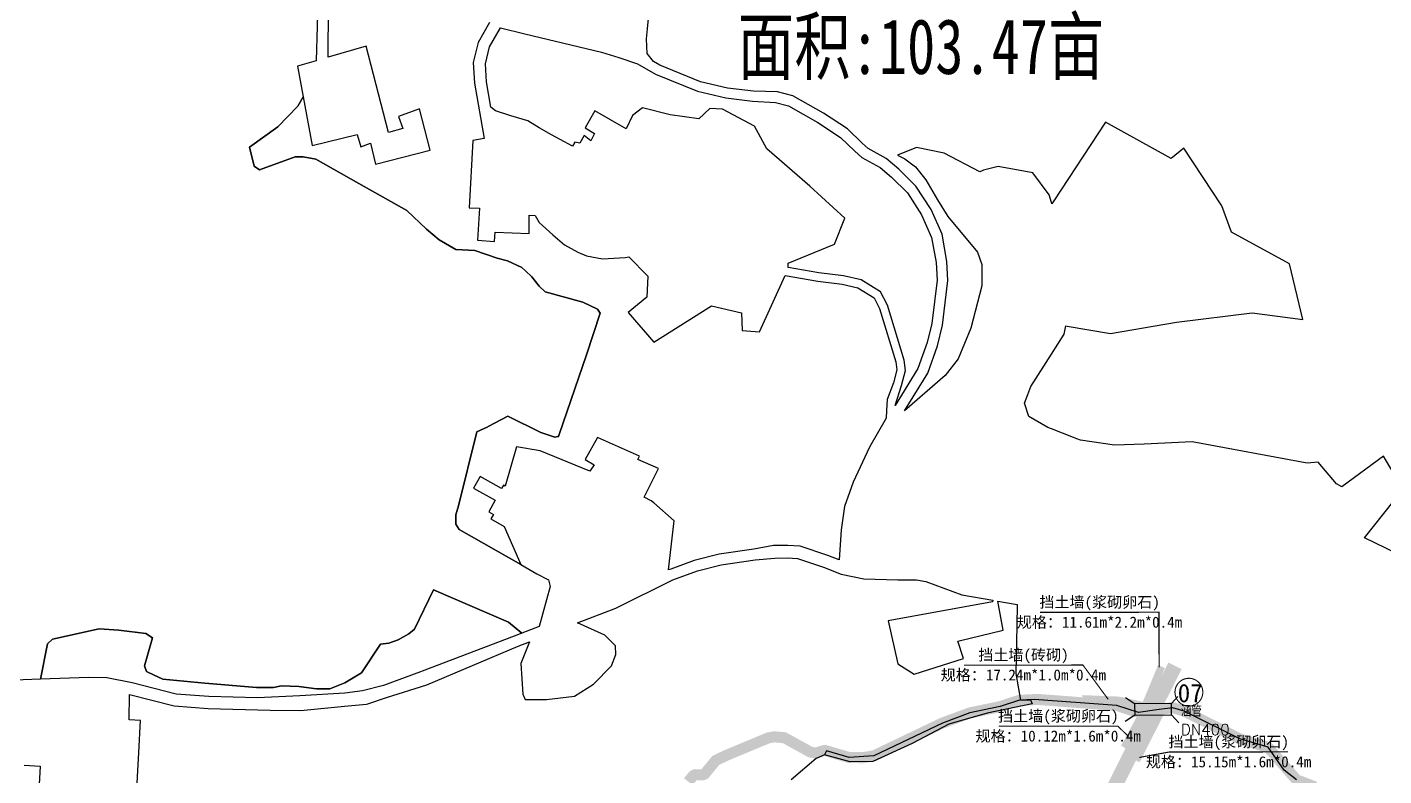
# Model space of a CAD drawing. Header units: millimetres. Extents: x 35444746 to 35449000, y 3482000 to 3488437.
# Drawn here: x 35445721.7 to 35446090.3, y 3485341.1 to 3485544.6 of the extents above; entities that cross this region are included whole.
import ezdxf
from ezdxf.enums import TextEntityAlignment as Align

# ---------------------------------------------------------------- set-up
doc = ezdxf.new("R2010")
doc.units = ezdxf.units.MM
doc.linetypes.add('X3', pattern=[5, 4, -1])
for name, color, linetype, true_color in [('0201.02格田整理', 7, 'X3', 0x99cc00), ('0203.01旱地整理标注', 7, 'Continuous', 0xffffff), ('0203.02旱地整理', 9, 'Continuous', 0x808080), ('0204.02水田整理', 9, 'Continuous', 0x808080), ('0302.01田间道路工程标注', 6, 'X3', 0xff00ff), ('0302.02田间道路工程', 6, 'X3', 0xff00ff), ('0401.02渠道工程', 4, 'X3', 0x00ffff), ('0401.03涵管标注', 4, '732', 0x00ffff), ('0501.01挡土墙标注', 7, '732', 0x7d7d7d), ('0501.02挡土墙', 6, 'X3', 0xff00ff)]:
    doc.layers.add(name, color=color, linetype=linetype, true_color=true_color)
doc.styles.add('FS', font='rs.shx', dxfattribs={"bigfont": 'fs.shx'})
doc.styles.add('宋体', font='')
doc.styles.get('宋体').set_extended_font_data('SimSun')
doc.linetypes.add('10421', pattern='A,2,[150,AAA.SHX,S=0.5,R=0,X=0,Y=0.5],1e-11', length=2)
doc.linetypes.add('732', pattern='A,9,-0.5,[162,AAA.SHX,S=1,R=0,X=0,Y=0],-0.5', length=10)

msp = doc.modelspace()

# ---------------------------------------------------------------- linework, layer by layer
at = {"layer": '0201.02格田整理', "color": 2, "linetype": 'ByBlock'}
msp.add_lwpolyline([(35446066.590467, 3485340.057429), (35446063.214893, 3485342.674408), (35446058.866907, 3485348.896843), (35446051.209604, 3485351.156865), (35446036.098542, 3485358.739495), (35446033.025696, 3485359.647885), (35446029.247538, 3485359.188471), (35446023.667457, 3485358.394989), (35446017.775526, 3485360.284636), (35445995.335362, 3485361.857523), (35445995.335362, 3485361.857523), (35445995.335362, 3485361.857523), (35445991.316003, 3485361.676583), (35445986.069908, 3485359.959081), (35445977.815046, 3485358.230954), (35445970.385055, 3485355.485149), (35445951.802055, 3485346.582149), (35445945.076055, 3485346.113149), (35445938.929389, 3485347.926597), (35445938.341331, 3485346.822763), (35445936.119706, 3485345.897815), (35445929.269761, 3485340.039902)], dxfattribs=at)
at = {"layer": '0203.02旱地整理', "color": 41}
for points in [[(35445847.399, 3485545.852), (35445844.303, 3485540.408), (35445842.958, 3485534.92), (35445843.238, 3485529.319), (35445845.905, 3485514.298), (35445842.839, 3485513.806), (35445841.862, 3485495.503), (35445844.606, 3485495.346), (35445844.06, 3485486.641), (35445848.69, 3485486.286), (35445848.902, 3485488.899), (35445858.125, 3485488.529), (35445858.127, 3485493.463), (35445859.719, 3485493.426), (35445860.835, 3485491.523), (35445864.545, 3485488.176), (35445867.73, 3485485.404), (35445871.327, 3485483.379), (35445873.684, 3485482.47), (35445878.009, 3485481.596), (35445884.205, 3485482.005), (35445885.208, 3485482.112), (35445890.379, 3485476.921), (35445890.132, 3485471.218), (35445885.037, 3485466.998), (35445892.003, 3485458.986), (35445907.69, 3485468.88), (35445915.795, 3485466.971), (35445916.022, 3485462.145), (35445920.731, 3485461.761), (35445927.685, 3485477.042), (35445936.509, 3485475.568), (35445943.123, 3485474.752), (35445947.451, 3485473.773), (35445951.861, 3485470.998), (35445953.331, 3485468.141), (35445957.768, 3485453.606), (35445958.021, 3485451.439), (35445957.107, 3485447.918), (35445955.357, 3485443.359), (35445955.185, 3485440.434), (35445955.074, 3485438.344), (35445950.568, 3485430.456), (35445946.175, 3485420.945), (35445943.782, 3485414.362), (35445942.865, 3485408.002), (35445942.363, 3485399.83), (35445939.252, 3485401.017), (35445931.718, 3485403.546), (35445928.386, 3485403.76), (35445924.53, 3485403.707), (35445919.148, 3485402.723), (35445909.741, 3485401.327), (35445902.983, 3485399.658), (35445896.605, 3485397.311), (35445896.001, 3485397.089), (35445897.544, 3485410.408), (35445891.954, 3485415.284), (35445891.248, 3485415.901), (35445889.399, 3485416.904), (35445893.244, 3485424.651), (35445887.668, 3485427.122), (35445888.073, 3485427.97), (35445876.684, 3485433.074), (35445873.345, 3485427.096), (35445875.746, 3485425.656), (35445874.634, 3485423.878), (35445861.075, 3485429.473), (35445854.675, 3485430.566), (35445851.61, 3485419.834), (35445851.122, 3485420.103), (35445850.63, 3485419.21), (35445844.794, 3485422.447), (35445843.044, 3485419.284), (35445848.893, 3485416.058), (35445847.156, 3485412.906), (35445848.451, 3485412.193), (35445847.754, 3485410.927), (35445851.378, 3485408.932), (35445855.893, 3485398.529), (35445839.154, 3485408.037), (35445838.19, 3485409.522), (35445838.2, 3485410.798), (35445838.211, 3485412.018), (35445838.918, 3485414.464), (35445843.943, 3485434.652), (35445846.87, 3485435.991), (35445846.98, 3485436.049), (35445852.312, 3485438.886), (35445861.292, 3485434.395), (35445865.085, 3485433.14), (35445865.195, 3485433.121), (35445865.852, 3485433.304), (35445866.14, 3485433.384), (35445866.3, 3485433.853), (35445873.703, 3485455.507), (35445877.41, 3485466.86), (35445876.725, 3485467.977), (35445872.713, 3485469.816), (35445862.459, 3485472.679), (35445860.805, 3485474.22), (35445858.882, 3485476.736), (35445857.153, 3485478.318), (35445856.125, 3485479.258), (35445852.252, 3485481.096), (35445849.48, 3485481.814), (35445843.371, 3485483.899), (35445838.186, 3485484.132), (35445833.698, 3485486.734), (35445830.258, 3485489.674), (35445824.927, 3485494.771), (35445811.819, 3485502.063), (35445800.219, 3485508.664), (35445796.737, 3485509.364), (35445794.532, 3485509.368), (35445784.85, 3485505.833), (35445783.457, 3485506.76), (35445782.186, 3485511.963), (35445789.898, 3485517.46), (35445795.244, 3485523.105), (35445796.741, 3485525.608), (35445799.168, 3485512.44), (35445811.364, 3485515.39), (35445812.396, 3485512.069), (35445815.004, 3485513.026), (35445816.403, 3485507.299), (35445831.234, 3485511.127), (35445828.322, 3485522.409), (35445822.639, 3485520.306), (35445823.807, 3485516.982), (35445819.918, 3485515.978), (35445813.866, 3485539.424), (35445803.493, 3485536.385), (35445803.636, 3485550.077)], [(35445847.399, 3485545.852), (35445844.303, 3485540.408), (35445842.958, 3485534.92), (35445843.238, 3485529.319), (35445845.905, 3485514.298), (35445842.839, 3485513.806), (35445841.862, 3485495.503), (35445844.606, 3485495.346), (35445844.06, 3485486.641), (35445848.69, 3485486.286), (35445848.902, 3485488.899), (35445858.125, 3485488.529), (35445858.127, 3485493.463), (35445859.719, 3485493.426), (35445860.835, 3485491.523), (35445864.545, 3485488.176), (35445867.73, 3485485.404), (35445871.327, 3485483.379), (35445873.684, 3485482.47), (35445878.009, 3485481.596), (35445884.205, 3485482.005), (35445885.208, 3485482.112), (35445890.379, 3485476.921), (35445890.132, 3485471.218), (35445885.037, 3485466.998), (35445892.003, 3485458.986), (35445907.69, 3485468.88), (35445915.795, 3485466.971), (35445916.022, 3485462.145), (35445920.731, 3485461.761), (35445927.685, 3485477.042), (35445936.509, 3485475.568), (35445943.123, 3485474.752), (35445947.451, 3485473.773), (35445951.861, 3485470.998), (35445953.331, 3485468.141), (35445957.768, 3485453.606), (35445958.021, 3485451.439), (35445957.107, 3485447.918), (35445955.357, 3485443.359), (35445955.185, 3485440.434), (35445955.074, 3485438.344), (35445950.568, 3485430.456), (35445946.175, 3485420.945), (35445943.782, 3485414.362), (35445942.865, 3485408.002), (35445942.363, 3485399.83), (35445939.252, 3485401.017), (35445931.718, 3485403.546), (35445928.386, 3485403.76), (35445924.53, 3485403.707), (35445919.148, 3485402.723), (35445909.741, 3485401.327), (35445902.983, 3485399.658), (35445896.605, 3485397.311), (35445896.001, 3485397.089), (35445897.544, 3485410.408), (35445891.954, 3485415.284), (35445891.248, 3485415.901), (35445889.399, 3485416.904), (35445893.244, 3485424.651), (35445887.668, 3485427.122), (35445888.073, 3485427.97), (35445876.684, 3485433.074), (35445873.345, 3485427.096), (35445875.746, 3485425.656), (35445874.634, 3485423.878), (35445861.075, 3485429.473), (35445854.675, 3485430.566), (35445851.61, 3485419.834), (35445851.122, 3485420.103), (35445850.63, 3485419.21), (35445844.794, 3485422.447), (35445843.044, 3485419.284), (35445848.893, 3485416.058), (35445847.156, 3485412.906), (35445848.451, 3485412.193), (35445847.754, 3485410.927), (35445851.378, 3485408.932), (35445855.893, 3485398.529), (35445839.154, 3485408.037), (35445838.19, 3485409.522), (35445838.2, 3485410.798), (35445838.211, 3485412.018), (35445838.918, 3485414.464), (35445843.943, 3485434.652), (35445846.87, 3485435.991), (35445846.98, 3485436.049), (35445852.312, 3485438.886), (35445861.292, 3485434.395), (35445865.085, 3485433.14), (35445865.195, 3485433.121), (35445865.852, 3485433.304), (35445866.14, 3485433.384), (35445866.3, 3485433.853), (35445873.703, 3485455.507), (35445877.41, 3485466.86), (35445876.725, 3485467.977), (35445872.713, 3485469.816), (35445862.459, 3485472.679), (35445860.805, 3485474.22), (35445858.882, 3485476.736), (35445857.153, 3485478.318), (35445856.125, 3485479.258), (35445852.252, 3485481.096), (35445849.48, 3485481.814), (35445843.371, 3485483.899), (35445838.186, 3485484.132), (35445833.698, 3485486.734), (35445830.258, 3485489.674), (35445824.927, 3485494.771), (35445811.819, 3485502.063), (35445800.219, 3485508.664), (35445796.737, 3485509.364), (35445794.532, 3485509.368), (35445784.85, 3485505.833), (35445783.457, 3485506.76), (35445782.186, 3485511.963), (35445789.898, 3485517.46), (35445795.244, 3485523.105), (35445796.741, 3485525.608), (35445799.168, 3485512.44), (35445811.364, 3485515.39), (35445812.396, 3485512.069), (35445815.004, 3485513.026), (35445816.403, 3485507.299), (35445831.234, 3485511.127), (35445828.322, 3485522.409), (35445822.639, 3485520.306), (35445823.807, 3485516.982), (35445819.918, 3485515.978), (35445813.866, 3485539.424), (35445803.493, 3485536.385), (35445803.636, 3485550.077)], [(35446102.659, 3485397.316), (35446085.104, 3485405.774), (35446095.524, 3485419.01), (35446090.191, 3485428.004), (35446078.939, 3485419.696), (35446077.483, 3485420.483), (35446072.497, 3485426.363), (35446069.461, 3485426.08), (35446038.259, 3485431.893), (35446025.21, 3485431.227), (35446017.18, 3485431.006), (35446007.93, 3485432.348), (35446006.94, 3485432.732), (35446006.034, 3485433.083), (35446000, 3485435.428), (35445999.022, 3485435.808), (35445993.904, 3485438.82), (35445992.69, 3485442.389), (35445993.591, 3485444.731), (35445994.38, 3485446.961), (35446000, 3485455.724), (35446003.464, 3485461.125), (35446003.917, 3485463.384), (35446004.305, 3485463.316), (35446016.064, 3485461.291), (35446033.961, 3485464.404), (35446054.55, 3485466.974), (35446068.31, 3485465.101), (35446064.66, 3485480.294), (35446048.975, 3485488.881), (35446046.333, 3485496.026), (35446035.98, 3485511.646), (35446032.536, 3485508.873), (35446014.667, 3485518.776), (35446000.651, 3485497.35), (35446000.113, 3485496.527), (35446000, 3485496.918), (35445999.407, 3485498.973), (35445994.967, 3485504.946), (35445985.524, 3485506.731), (35445981.551, 3485505.715), (35445980.521, 3485505.25), (35445970.828, 3485510.345), (35445963.383, 3485511.842), (35445958.23, 3485509.741), (35445960.186, 3485508.817), (35445963.066, 3485506.62), (35445965.896, 3485503.09), (35445969.02, 3485497.637), (35445971.894, 3485493.128), (35445979.893, 3485483.454), (35445981.114, 3485480.046), (35445981.106, 3485474.322), (35445978.095, 3485462.742), (35445974.719, 3485454.445), (35445971.175, 3485449.957), (35445960.092, 3485440.308), (35445966.395, 3485450.522), (35445969.062, 3485458.011), (35445970.396, 3485463.559), (35445971.867, 3485475.699), (35445971.626, 3485480.925), (35445970.286, 3485488.297), (35445967.335, 3485494.984), (35445963.161, 3485501.378), (35445958.538, 3485505.948), (35445955.146, 3485508.837), (35445950.256, 3485511.562), (35445948.618, 3485513.01), (35445944.585, 3485516.925), (35445938.07, 3485521.151), (35445929.717, 3485525.934), (35445925.632, 3485526.991), (35445919.089, 3485527.143), (35445912.03, 3485527.972), (35445904.703, 3485529.686), (35445893.652, 3485534.214), (35445891.913, 3485535.212), (35445890.218, 3485537.427), (35445890.044, 3485541.426), (35445890.291, 3485544.1), (35445890.841, 3485549.705)], [(35446102.659, 3485397.316), (35446085.104, 3485405.774), (35446095.524, 3485419.01), (35446090.191, 3485428.004), (35446078.939, 3485419.696), (35446077.483, 3485420.483), (35446072.497, 3485426.363), (35446069.461, 3485426.08), (35446038.259, 3485431.893), (35446025.21, 3485431.227), (35446017.18, 3485431.006), (35446007.93, 3485432.348), (35446006.94, 3485432.732), (35446006.034, 3485433.083), (35446000, 3485435.428), (35445999.022, 3485435.808), (35445993.904, 3485438.82), (35445992.69, 3485442.389), (35445993.591, 3485444.731), (35445994.38, 3485446.961), (35446000, 3485455.724), (35446003.464, 3485461.125), (35446003.917, 3485463.384), (35446004.305, 3485463.316), (35446016.064, 3485461.291), (35446033.961, 3485464.404), (35446054.55, 3485466.974), (35446068.31, 3485465.101), (35446064.66, 3485480.294), (35446048.975, 3485488.881), (35446046.333, 3485496.026), (35446035.98, 3485511.646), (35446032.536, 3485508.873), (35446014.667, 3485518.776), (35446000.651, 3485497.35), (35446000.113, 3485496.527), (35446000, 3485496.918), (35445999.407, 3485498.973), (35445994.967, 3485504.946), (35445985.524, 3485506.731), (35445981.551, 3485505.715), (35445980.521, 3485505.25), (35445970.828, 3485510.345), (35445963.383, 3485511.842), (35445958.23, 3485509.741), (35445960.186, 3485508.817), (35445963.066, 3485506.62), (35445965.896, 3485503.09), (35445969.02, 3485497.637), (35445971.894, 3485493.128), (35445979.893, 3485483.454), (35445981.114, 3485480.046), (35445981.106, 3485474.322), (35445978.095, 3485462.742), (35445974.719, 3485454.445), (35445971.175, 3485449.957), (35445960.092, 3485440.308), (35445966.395, 3485450.522), (35445969.062, 3485458.011), (35445970.396, 3485463.559), (35445971.867, 3485475.699), (35445971.626, 3485480.925), (35445970.286, 3485488.297), (35445967.335, 3485494.984), (35445963.161, 3485501.378), (35445958.538, 3485505.948), (35445955.146, 3485508.837), (35445950.256, 3485511.562), (35445948.618, 3485513.01), (35445944.585, 3485516.925), (35445938.07, 3485521.151), (35445929.717, 3485525.934), (35445925.632, 3485526.991), (35445919.089, 3485527.143), (35445912.03, 3485527.972), (35445904.703, 3485529.686), (35445893.652, 3485534.214), (35445891.913, 3485535.212), (35445890.218, 3485537.427), (35445890.044, 3485541.426), (35445890.291, 3485544.1), (35445890.841, 3485549.705)], [(35445751.406, 3485334.226), (35445752.07, 3485347.516), (35445752.504, 3485356.218), (35445749.455, 3485356.37), (35445749.544, 3485363.251), (35445761.71, 3485360.177), (35445770.925, 3485359.428), (35445787.778, 3485359.018), (35445796.146, 3485358.912), (35445808.004, 3485360.081), (35445813.919, 3485360.632), (35445814.281, 3485360.666), (35445819.397, 3485362.405), (35445830.327, 3485365.882), (35445855.135, 3485376.382), (35445858.178, 3485377.568), (35445855.888, 3485371.666), (35445856.4, 3485363.352), (35445857.004, 3485361.864), (35445862.853, 3485361.922), (35445870.429, 3485362.799), (35445875.618, 3485366.053), (35445880.482, 3485371.006), (35445881.714, 3485374.095), (35445881.562, 3485376.506), (35445878.689, 3485379.37), (35445871.3, 3485382.683), (35445881.665, 3485386.724), (35445897.149, 3485394.428), (35445903.832, 3485396.888), (35445910.302, 3485398.485), (35445919.573, 3485399.861), (35445924.864, 3485400.293), (35445928.299, 3485400.34), (35445931.053, 3485400.163), (35445934.013, 3485399.169), (35445938.099, 3485397.798), (35445942.913, 3485395.961), (35445949.04, 3485394.695), (35445958.241, 3485394.438), (35445963.318, 3485394.426), (35445965.896, 3485393.959), (35445975.674, 3485390.292), (35445984.10543, 3485388.861022), (35445984.02821, 3485388.415632), (35445955.636, 3485383.288), (35445958.328, 3485371.62), (35445962.717, 3485368.788), (35445976.108, 3485373.009), (35445974.607, 3485377.752), (35445986.895, 3485380.749), (35445985.471985, 3485388.629101), (35445990.719, 3485387.739), (35445990.597, 3485381.967), (35445990.321, 3485368.944), (35445991.576854, 3485361.688325), (35445994.35174, 3485361.751832), (35445994.74036, 3485360.682206), (35445982.577734, 3485358.158563), (35445972.113982, 3485355.171295), (35445962.177818, 3485349.899642), (35445951.538258, 3485345.06729), (35445945.376386, 3485344.911222), (35445938.341331, 3485346.822763), (35445936.119706, 3485345.897815), (35445929.269761, 3485340.039902)], [(35445751.406, 3485334.226), (35445752.07, 3485347.516), (35445752.504, 3485356.218), (35445749.455, 3485356.37), (35445749.544, 3485363.251), (35445761.71, 3485360.177), (35445770.925, 3485359.428), (35445787.778, 3485359.018), (35445796.146, 3485358.912), (35445808.004, 3485360.081), (35445813.919, 3485360.632), (35445814.281, 3485360.666), (35445819.397, 3485362.405), (35445830.327, 3485365.882), (35445855.135, 3485376.382), (35445858.178, 3485377.568), (35445855.888, 3485371.666), (35445856.4, 3485363.352), (35445857.004, 3485361.864), (35445862.853, 3485361.922), (35445870.429, 3485362.799), (35445875.618, 3485366.053), (35445880.482, 3485371.006), (35445881.714, 3485374.095), (35445881.562, 3485376.506), (35445878.689, 3485379.37), (35445871.3, 3485382.683), (35445881.665, 3485386.724), (35445897.149, 3485394.428), (35445903.832, 3485396.888), (35445910.302, 3485398.485), (35445919.573, 3485399.861), (35445924.864, 3485400.293), (35445928.299, 3485400.34), (35445931.053, 3485400.163), (35445934.013, 3485399.169), (35445938.099, 3485397.798), (35445942.913, 3485395.961), (35445949.04, 3485394.695), (35445958.241, 3485394.438), (35445963.318, 3485394.426), (35445965.896, 3485393.959), (35445975.674, 3485390.292), (35445984.10543, 3485388.861022), (35445984.02821, 3485388.415632), (35445955.636, 3485383.288), (35445958.328, 3485371.62), (35445962.717, 3485368.788), (35445976.108, 3485373.009), (35445974.607, 3485377.752), (35445986.895, 3485380.749), (35445985.471985, 3485388.629101), (35445990.719, 3485387.739), (35445990.597, 3485381.967), (35445990.321, 3485368.944), (35445991.576854, 3485361.688325), (35445994.35174, 3485361.751832), (35445994.74036, 3485360.682206), (35445982.577734, 3485358.158563), (35445972.113982, 3485355.171295), (35445962.177818, 3485349.899642), (35445951.538258, 3485345.06729), (35445945.376386, 3485344.911222), (35445938.341331, 3485346.822763), (35445936.119706, 3485345.897815), (35445929.269761, 3485340.039902)], [(35445720.963, 3485344.032), (35445725.244, 3485343.818), (35445724.831, 3485335.553)], [(35445720.963, 3485344.032), (35445725.244, 3485343.818), (35445724.831, 3485335.553)]]:
    msp.add_lwpolyline(points, dxfattribs=at)
for points in [[(35445850.343, 3485544.353), (35445856.994, 3485542.733), (35445877.751, 3485537.806), (35445882.526, 3485536.292), (35445887.594, 3485534.603), (35445892.472, 3485531.802), (35445903.884, 3485527.126), (35445911.567, 3485525.328), (35445918.777, 3485524.481), (35445925.083, 3485524.106), (35445928.602, 3485523.195), (35445936.543, 3485518.648), (35445942.749, 3485514.622), (35445946.626, 3485510.86), (35445948.551, 3485509.156), (35445953.466, 3485506.418), (35445956.554, 3485503.787), (35445960.878, 3485499.514), (35445964.75, 3485493.582), (35445967.464, 3485487.431), (35445968.707, 3485480.594), (35445968.928, 3485475.809), (35445967.506, 3485464.08), (35445966.248, 3485458.847), (35445963.738, 3485451.797), (35445957.531, 3485441.77), (35445959.301, 3485447.215), (35445960.356, 3485451.278), (35445960.029, 3485454.079), (35445955.47, 3485469.01), (35445953.618, 3485472.609), (35445948.343, 3485475.929), (35445943.519, 3485477.021), (35445936.839, 3485477.845), (35445928.471, 3485479.243), (35445928.537, 3485480.411), (35445941.04, 3485485.573), (35445943.844, 3485492.63), (35445934.409, 3485501.33), (35445922.737, 3485511.544), (35445919.339, 3485517.64), (35445910.623, 3485522.288), (35445907.223, 3485522.44), (35445904.24, 3485519.613), (35445896.478, 3485520.727), (35445888.933, 3485522.624), (35445886.166, 3485520.587), (35445884.457, 3485516.933), (35445875.99, 3485521.801), (35445873.322, 3485517.162), (35445875.854, 3485515.706), (35445874.909, 3485513.711), (35445873.086, 3485515.113), (35445871.921, 3485513.027), (35445870.512, 3485513.302), (35445869.863, 3485512.234), (35445866.518, 3485514.005), (35445864.168, 3485515.319), (35445860.87, 3485517.234), (35445857.76, 3485519.147), (35445853.136, 3485520.462), (35445849.029, 3485521.817), (35445847.749, 3485522.792), (35445846.524, 3485529.692), (35445846.278, 3485534.603), (35445847.398, 3485539.176)], [(35445850.343, 3485544.353), (35445856.994, 3485542.733), (35445877.751, 3485537.806), (35445882.526, 3485536.292), (35445887.594, 3485534.603), (35445892.472, 3485531.802), (35445903.884, 3485527.126), (35445911.567, 3485525.328), (35445918.777, 3485524.481), (35445925.083, 3485524.106), (35445928.602, 3485523.195), (35445936.543, 3485518.648), (35445942.749, 3485514.622), (35445946.626, 3485510.86), (35445948.551, 3485509.156), (35445953.466, 3485506.418), (35445956.554, 3485503.787), (35445960.878, 3485499.514), (35445964.75, 3485493.582), (35445967.464, 3485487.431), (35445968.707, 3485480.594), (35445968.928, 3485475.809), (35445967.506, 3485464.08), (35445966.248, 3485458.847), (35445963.738, 3485451.797), (35445957.531, 3485441.77), (35445959.301, 3485447.215), (35445960.356, 3485451.278), (35445960.029, 3485454.079), (35445955.47, 3485469.01), (35445953.618, 3485472.609), (35445948.343, 3485475.929), (35445943.519, 3485477.021), (35445936.839, 3485477.845), (35445928.471, 3485479.243), (35445928.537, 3485480.411), (35445941.04, 3485485.573), (35445943.844, 3485492.63), (35445934.409, 3485501.33), (35445922.737, 3485511.544), (35445919.339, 3485517.64), (35445910.623, 3485522.288), (35445907.223, 3485522.44), (35445904.24, 3485519.613), (35445896.478, 3485520.727), (35445888.933, 3485522.624), (35445886.166, 3485520.587), (35445884.457, 3485516.933), (35445875.99, 3485521.801), (35445873.322, 3485517.162), (35445875.854, 3485515.706), (35445874.909, 3485513.711), (35445873.086, 3485515.113), (35445871.921, 3485513.027), (35445870.512, 3485513.302), (35445869.863, 3485512.234), (35445866.518, 3485514.005), (35445864.168, 3485515.319), (35445860.87, 3485517.234), (35445857.76, 3485519.147), (35445853.136, 3485520.462), (35445849.029, 3485521.817), (35445847.749, 3485522.792), (35445846.524, 3485529.692), (35445846.278, 3485534.603), (35445847.398, 3485539.176)], [(35445856.108, 3485379.867), (35445854.097, 3485379.083), (35445829.094, 3485369.6), (35445828.579, 3485369.405), (35445818.544, 3485365.65), (35445812.833, 3485364.226), (35445808.059, 3485363.601), (35445795.802, 3485362.842), (35445784.338, 3485362.324), (35445771.096, 3485362.656), (35445762.24, 3485363.376), (35445750.259, 3485366.403), (35445743.412, 3485367.783), (35445738.537, 3485367.894), (35445725.384, 3485367.385), (35445727.24, 3485377.008), (35445728.636, 3485378.282), (35445741.309, 3485381.069), (35445746.655, 3485380.726), (35445753.977, 3485379.805), (35445755.836, 3485378.649), (35445753.618, 3485371.012), (35445754.198, 3485369.508), (35445756.056, 3485368.584), (35445758.612, 3485367.43), (35445770.002, 3485366.284), (35445784.065, 3485365.142), (35445788.714, 3485365.147), (35445790.807, 3485365.611), (35445795.572, 3485365.385), (35445800.338, 3485364.812), (35445803.941, 3485364.816), (35445808.011, 3485366.438), (35445812.547, 3485369.1), (35445817.787, 3485376.962), (35445819.995, 3485377.195), (35445822.554, 3485378.121), (35445823.949, 3485378.898), (35445825.461, 3485379.74), (35445826.974, 3485381.012), (35445832.18, 3485391.719), (35445852.505, 3485382.895)], [(35445856.108, 3485379.867), (35445854.097, 3485379.083), (35445829.094, 3485369.6), (35445828.579, 3485369.405), (35445818.544, 3485365.65), (35445812.833, 3485364.226), (35445808.059, 3485363.601), (35445795.802, 3485362.842), (35445784.338, 3485362.324), (35445771.096, 3485362.656), (35445762.24, 3485363.376), (35445750.259, 3485366.403), (35445743.412, 3485367.783), (35445738.537, 3485367.894), (35445725.384, 3485367.385), (35445727.24, 3485377.008), (35445728.636, 3485378.282), (35445741.309, 3485381.069), (35445746.655, 3485380.726), (35445753.977, 3485379.805), (35445755.836, 3485378.649), (35445753.618, 3485371.012), (35445754.198, 3485369.508), (35445756.056, 3485368.584), (35445758.612, 3485367.43), (35445770.002, 3485366.284), (35445784.065, 3485365.142), (35445788.714, 3485365.147), (35445790.807, 3485365.611), (35445795.572, 3485365.385), (35445800.338, 3485364.812), (35445803.941, 3485364.816), (35445808.011, 3485366.438), (35445812.547, 3485369.1), (35445817.787, 3485376.962), (35445819.995, 3485377.195), (35445822.554, 3485378.121), (35445823.949, 3485378.898), (35445825.461, 3485379.74), (35445826.974, 3485381.012), (35445832.18, 3485391.719), (35445852.505, 3485382.895)]]:
    msp.add_lwpolyline(points, close=True, dxfattribs=at)
at = {"layer": '0204.02水田整理', "color": 51}
msp.add_lwpolyline([(35445800.825, 3485554.297), (35445800.28, 3485535.444), (35445795.202, 3485533.956), (35445796.741, 3485525.608), (35445795.244, 3485523.105), (35445789.898, 3485517.46), (35445782.186, 3485511.963), (35445783.457, 3485506.76), (35445784.85, 3485505.833), (35445794.532, 3485509.368), (35445796.737, 3485509.364), (35445800.219, 3485508.664), (35445811.819, 3485502.063), (35445824.927, 3485494.771), (35445830.258, 3485489.674), (35445833.698, 3485486.734), (35445838.186, 3485484.132), (35445843.371, 3485483.899), (35445849.48, 3485481.814), (35445852.252, 3485481.096), (35445856.125, 3485479.258), (35445857.153, 3485478.318), (35445858.882, 3485476.736), (35445860.805, 3485474.22), (35445862.459, 3485472.679), (35445872.713, 3485469.816), (35445876.725, 3485467.977), (35445877.41, 3485466.86), (35445873.703, 3485455.507), (35445866.3, 3485433.853), (35445866.14, 3485433.384), (35445865.852, 3485433.304), (35445865.195, 3485433.121), (35445865.085, 3485433.14), (35445861.292, 3485434.395), (35445852.312, 3485438.886), (35445846.98, 3485436.049), (35445846.87, 3485435.991), (35445843.943, 3485434.652), (35445838.918, 3485414.464), (35445838.211, 3485412.018), (35445838.2, 3485410.798), (35445838.19, 3485409.522), (35445839.154, 3485408.037), (35445855.893, 3485398.529), (35445860.234, 3485396.063), (35445863.402, 3485394.378), (35445863.801, 3485392.576), (35445860.827, 3485381.706), (35445856.108, 3485379.867), (35445852.505, 3485382.895), (35445832.18, 3485391.719), (35445826.974, 3485381.012), (35445825.461, 3485379.74), (35445823.949, 3485378.898), (35445822.554, 3485378.121), (35445819.995, 3485377.195), (35445817.787, 3485376.962), (35445812.547, 3485369.1), (35445808.011, 3485366.438), (35445803.941, 3485364.816), (35445800.338, 3485364.812), (35445795.572, 3485365.385), (35445790.807, 3485365.611), (35445788.714, 3485365.147), (35445784.065, 3485365.142), (35445770.002, 3485366.284), (35445758.612, 3485367.43), (35445756.056, 3485368.584), (35445754.198, 3485369.508), (35445753.618, 3485371.012), (35445755.836, 3485378.649), (35445753.977, 3485379.805), (35445746.655, 3485380.726), (35445741.309, 3485381.069), (35445728.636, 3485378.282), (35445727.24, 3485377.008), (35445725.384, 3485367.385), (35445713.585, 3485366.928)], dxfattribs=at)
at = {"layer": '0302.01田间道路工程标注', "color": 1, "const_width": 0.2848}
msp.add_lwpolyline([(35446039.272538, 3485360.600299), (35446039.75986, 3485360.938889), (35446040.198304, 3485361.36262), (35446040.563101, 3485361.851195), (35446040.844799, 3485362.39196), (35446041.036105, 3485362.97091), (35446041.132064, 3485363.573051), (35446041.130189, 3485364.182787), (35446041.030531, 3485364.784326), (35446040.835669, 3485365.36209), (35446040.55065, 3485365.901114), (35446040.182859, 3485366.387436), (35446039.741817, 3485366.808464), (35446039.23895, 3485367.153291), (35446038.687279, 3485367.412987), (35446038.101095, 3485367.580826), (35446037.495579, 3485367.652461), (35446036.886413, 3485367.626036), (35446036.289374, 3485367.502236), (35446035.719926, 3485367.284269), (35446035.192816, 3485366.977778), (35446034.721697, 3485366.590701), (35446034.31877, 3485366.133065), (35446033.994471, 3485365.61672), (35446033.7572, 3485365.055041), (35446033.6131, 3485364.462574), (35446033.565904, 3485363.854664), (35446033.616836, 3485363.247055), (35446033.764576, 3485362.655486), (35446034.005296, 3485362.095277), (35446034.332763, 3485361.580935), (35446034.738496, 3485361.125784), (35446035.211986, 3485360.741611), (35446035.74097, 3485360.438367), (35446036.311747, 3485360.223903), (35446036.909536, 3485360.103777), (35446037.518853, 3485360.081098), (35446038.123918, 3485360.156455), (35446038.709059, 3485360.327894), (35446039.244383, 3485360.583928)], dxfattribs=at)
at = {"layer": '0302.02田间道路工程', "color": 1, "linetype": 'Continuous', "const_width": 4, "elevation": 568.878549, "flags": 128}
msp.add_lwpolyline([(35446033.570175, 3485371.031413), (35446027.072331, 3485358.053302), (35445946.244061, 3485195.945836), (35445942.312479, 3485189.984705), (35445940.787686, 3485182.715204), (35445931.348395, 3485164.887123), (35445886.39016, 3485095.680131), (35445835.775501, 3485008.622678)], dxfattribs=at)
at = {"layer": '0401.02渠道工程', "linetype": 'Continuous', "const_width": 3, "elevation": 568.878549, "flags": 128}
msp.add_lwpolyline([(35446071.643712, 3485338.12588), (35446066.590467, 3485340.057429), (35446060.633724, 3485346.874264), (35446058.866907, 3485348.896843), (35446051.209604, 3485351.156865), (35446036.098542, 3485358.739495), (35446033.025696, 3485359.647885), (35446032.400137, 3485359.619467), (35446023.667457, 3485358.394989), (35446022.262419, 3485358.777946), (35446017.775526, 3485360.284636), (35445996.335981, 3485361.902569), (35445991.316003, 3485361.676583), (35445986.069908, 3485359.959081), (35445977.815046, 3485358.230954), (35445970.385055, 3485355.485149), (35445951.802055, 3485346.582149), (35445948.805525, 3485346.076997), (35445945.076055, 3485346.113149), (35445938.929389, 3485347.926597), (35445938.400107, 3485348.044139), (35445938.086446, 3485347.985363), (35445936.145709, 3485347.358439), (35445935.596803, 3485347.39762), (35445934.538218, 3485347.59354), (35445927.939005, 3485351.238977), (35445927.411505, 3485351.512023), (35445924.624894, 3485351.745724), (35445923.085442, 3485351.453599), (35445911.441341, 3485346.604575), (35445908.806848, 3485345.307786), (35445905.794496, 3485341.625005), (35445905.270125, 3485341.431935), (35445904.58017, 3485341.431935), (35445903.393427, 3485341.459511), (35445903.145053, 3485341.431935), (35445902.648285, 3485341.128532), (35445901.378751, 3485339.556389)], dxfattribs=at)
at = {"layer": '0401.03涵管标注', "color": 4, "linetype": 'Continuous'}
for p, q in [((35446022.61911, 3485360.743899, 1137.757098), (35446020.091642, 3485362.380209, 1137.757098)), ((35446032.652654, 3485360.790769, 1137.757098), (35446022.61911, 3485360.743899, 1137.757098)), ((35446022.61911, 3485360.743899, 1137.757098), (35446022.633518, 3485357.659667, 1137.757098)), ((35446032.652654, 3485360.790769, 1137.757098), (35446034.346622, 3485362.658904, 1137.757098)), ((35446032.667061, 3485357.706537, 1137.757098), (35446032.652654, 3485360.790769, 1137.757098)), ((35446032.652654, 3485360.790769, 1137.757098), (35446032.652654, 3485360.790769, 1137.757098)), ((35446022.633518, 3485357.659667, 1137.757098), (35446020.012209, 3485355.952738, 1137.757098)), ((35446022.633518, 3485357.659667, 1137.757098), (35446032.667061, 3485357.706537, 1137.757098)), ((35446032.667061, 3485357.706537, 1137.757098), (35446034.621426, 3485355.551512, 1137.757098))]:
    msp.add_line(p, q, dxfattribs=at)
at = {"layer": '0501.01挡土墙标注', "color": 0, "linetype": 'Continuous', "ltscale": 0.5, "const_width": 0.3}
for points in [[(35445996.916559, 3485385.5567), (35445996.916559, 3485385.5567), (35446017.936725, 3485385.5567), (35446029.234576, 3485385.606995), (35446029.25491, 3485370.612366)], [(35445976.237571, 3485371.208797), (35445976.237571, 3485371.208797), (35445997.257738, 3485371.208797), (35446008.555589, 3485371.259092), (35446015.422431, 3485361.944303)], [(35445985.697381, 3485354.619793), (35445985.697381, 3485354.619793), (35446006.717547, 3485354.619793), (35446018.015399, 3485354.670088), (35446020.985188, 3485351.812474)], [(35446023.898253, 3485346.14376), (35446031.97754, 3485347.616167), (35446052.997707, 3485347.616167), (35446064.295558, 3485347.666462)]]:
    msp.add_lwpolyline(points, dxfattribs=at)
at = {"layer": '0501.02挡土墙', "color": 3, "linetype": 'Continuous', "const_width": 2, "flags": 128}
for points in [[(35446029.906336, 3485370.825109), (35446025.449951, 3485360.106418)], [(35446025.449951, 3485360.106418), (35446018.261654, 3485361.67722), (35446008.383714, 3485362.078437)]]:
    msp.add_lwpolyline(points, dxfattribs=at)
at = {"layer": '0501.02挡土墙', "color": 3, "linetype": '10421', "const_width": 2, "elevation": 568.878549, "flags": 128}
for points in [[(35446029.907108, 3485358.795156), (35446023.107282, 3485345.348324), (35446023.072569, 3485345.276247)], [(35446019.799825, 3485348.810754), (35446019.863926, 3485348.912199), (35446024.614107, 3485357.711959)]]:
    msp.add_lwpolyline(points, dxfattribs=at)

# ---------------------------------------------------------------- texts
at = {"layer": '0203.01旱地整理标注', "color": 41, "style": '宋体', "width": 0.75}
msp.add_text('面积:103.47亩', height=15, dxfattribs=at).set_placement((35445964.606951, 3485539.662729, -2182.379232), align=Align.MIDDLE)
at = {"layer": '0302.01田间道路工程标注', "color": 1, "insert": (35446034.31877, 3485366.133065), "char_height": 5, "width": 0.4, "attachment_point": 1, "style": '宋体'}
msp.add_mtext('07', dxfattribs=at)
at = {"layer": '0401.03涵管标注', "color": 0, "linetype": 'Continuous', "insert": (35446035.173435, 3485360.230356), "char_height": 3, "width": 16, "attachment_point": 1, "style": 'FS'}
msp.add_mtext('涵管DN400', dxfattribs=at)
at = {"layer": '0501.01挡土墙标注', "color": 0, "linetype": 'Continuous', "ltscale": 0.5, "style": '宋体'}
for s, p in [('挡土墙(浆砌卵石)', (35446013.106834, 3485388.17306)), ('挡土墙(砖砌)', (35445992.427847, 3485373.825157)), ('挡土墙(浆砌卵石)', (35446001.887657, 3485357.236153)), ('挡土墙(浆砌卵石)', (35446048.167816, 3485350.232527))]:
    msp.add_text(s, height=3, dxfattribs=at).set_placement(p, align=Align.MIDDLE)
at = {"layer": '0501.01挡土墙标注', "color": 0, "linetype": 'Continuous', "style": '宋体'}
for s, p in [('规格：11.61m*2.2m*0.4m', (35446013.068633, 3485382.958251)), ('规格：17.24m*1.0m*0.4m', (35445992.389646, 3485368.610349)), ('规格：10.12m*1.6m*0.4m', (35446001.849456, 3485352.021345)), ('规格：15.15m*1.6m*0.4m', (35446048.129615, 3485345.017719))]:
    msp.add_text(s, height=3, dxfattribs=at).set_placement(p, align=Align.MIDDLE)

doc.saveas('drawing.dxf')
